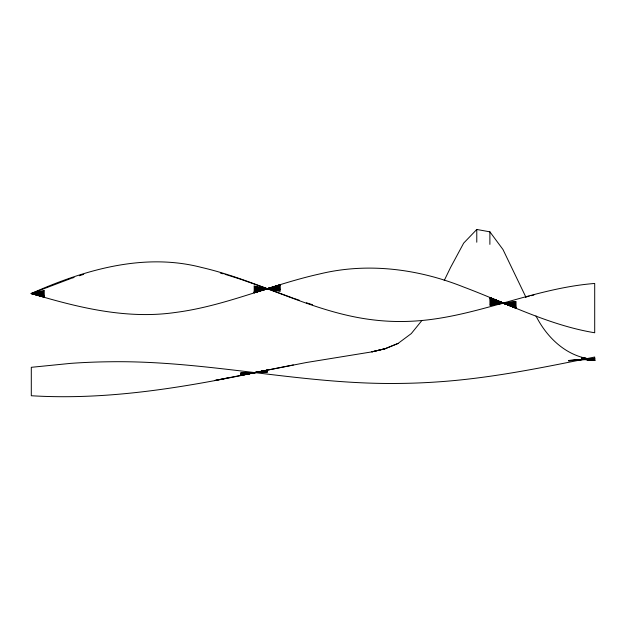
<?xml version="1.0" encoding="UTF-8"?>
<svg xmlns="http://www.w3.org/2000/svg" width="626" height="626" viewBox="0 0 626 626"><rect width="100%" height="100%" fill="white"/><g stroke="black" fill="none" stroke-linecap="round" stroke-linejoin="round"><path stroke-width="0.94" d="M444.233 280.518L450.571 267.459L463.678 243.107L476.777 229.468L489.884 231.831L502.983 249.524L525.91 297.178M421.987 320.395L411.266 333.603L398.167 343.345L385.06 348.745L371.961 351.859L306.45 362.501L240.94 375.334L267.145 370.162C189.686 386.453 110.794 400.601 31.3 395.742L31.3 367.313L70.605 363.377A647.957 647.957 0 0 1 109.918 361.765C206.588 360.263 301.505 384.708 398.167 383.441A647.793 647.793 0 0 0 437.472 381.915C490.518 378.354 542.703 367.595 594.7 357.031L594.7 360.443L582.532 359.019L594.7 360.286L591.891 359.59M385.06 348.745L371.961 351.812L385.06 348.745L398.167 343.455M70.605 278.593L31.3 293.5C77.812 307.499 126.562 319.573 175.429 312.46C225.047 306.083 270.964 284.767 319.55 273.985C367.532 262.255 418.191 268.851 463.678 287.044C506.95 303.274 548.666 325.176 594.7 332.766L594.7 283.461C532.037 288.328 474.226 318.305 411.266 321.248A225.172 225.172 0 0 1 371.961 319.73C312.374 312.374 259.641 280.839 201.627 267.466C143.737 252.372 84.275 269.955 31.3 293.5L44.399 297.193L31.3 293.5L44.399 290.362M71.481 278.312L74.103 277.459M79.346 275.753L83.712 274.329M280.245 284.752L254.039 292.874L280.245 284.681M254.039 292.624L280.245 284.932M254.039 292.483L280.245 285.065M280.245 286.199L254.039 291.974L280.245 285.558L254.039 292.178L279.306 285.597M525.449 297.139L529.189 296.161M531.059 295.707L533.868 295.018M254.039 291.317L267.145 288.735L280.245 286.966M240.94 375.334L293.344 364.942M227.833 377.979L214.734 380.483L240.94 375.365M267.145 370.263L240.94 375.193L266.207 370.514M240.94 375.248L266.207 370.396M44.399 291.215L31.3 293.5L44.399 296.935M263.397 289.314L280.245 287.827L254.039 289.65M240.94 374.833L267.145 370.584M267.145 288.711L254.039 290.534L267.145 288.727L280.245 288.743L267.145 288.68L254.039 287.764L267.145 288.696L254.039 288.719L267.145 288.703L263.397 288.805M44.399 292.131L31.3 293.5L44.399 296.794M581.601 359.527L594.7 358.894L568.494 360.834L594.7 358.307L581.601 359.598L594.7 359.191L581.601 359.504L593.761 359.833L589.082 359.637L594.7 360.443L589.082 359.598M248.428 373.166L256.848 372.407M44.399 293.078L31.3 293.5L36.918 294.783M44.399 294.001L31.3 293.5L44.399 296.301M254.039 285.965L267.145 288.672L280.245 289.674L267.145 288.672L254.039 286.833L280.245 290.581M594.7 360.286L581.601 359.175L593.761 360.036L581.601 359.332L594.7 359.48L581.601 359.332L594.7 359.989L581.601 359.293L594.7 360.169L581.601 359.097L594.7 360.286L591.891 359.645L594.7 360.263L589.082 359.645L594.7 360.326L590.021 359.606M495.995 300.159L516.082 308.008L489.884 297.906L516.082 307.875L502.983 302.914L489.884 301.716L516.082 304.244L502.983 302.992L489.884 302.679L516.082 303.32L502.983 303.015L489.884 303.618L516.082 302.421L502.983 303.039L489.884 304.494L516.082 301.591L489.884 305.269L502.983 303.054L516.082 305.144L489.884 300.77L502.983 302.968L516.082 305.997L489.884 299.877L516.082 306.756L489.884 299.087L516.082 307.389L489.884 298.414L505.605 303.837M44.399 294.869L31.3 293.5L35.04 294.189M35.04 293.977L31.3 293.5L44.399 295.652M590.021 359.621L594.7 360.326M241.808 279.665L267.145 288.641L280.245 291.426M588.15 358.721C564.629 354.692 546.396 336.631 535.981 315.942M220.344 273.03L223.153 273.836M225.024 274.368L227.833 275.166M228.709 275.448L240.94 279.36M306.45 302.765L312.562 304.737M293.344 298.203L299.463 300.331M292.475 297.89L267.145 288.641M502.983 302.898L516.082 308.188L489.884 297.577L516.082 308.258M489.884 231.831L489.884 244.383M476.777 229.468L476.777 242.223M267.145 370.404L240.94 375.037L267.145 370.404M242.81 374.606L240.94 374.919L242.81 374.606M259.657 371.774L244.68 374.285L259.657 371.766M266.207 370.662L261.527 371.461L266.207 370.662M259.657 371.852L247.489 373.691L259.657 371.852M263.397 371.281L261.527 371.57L263.397 371.281M267.145 370.803L240.94 374.591L267.145 370.803M254.039 372.673L247.489 373.558L267.145 371.32L240.94 374.019L254.039 372.681L240.94 372.697L267.145 372.204L240.94 373.026L254.039 372.634M267.145 371.046L240.94 374.317L267.145 371.046M267.145 371.601L240.94 373.699L267.145 371.601M594.7 358.596L568.494 360.506L594.7 358.596M267.145 371.907L240.94 373.37L267.145 371.907M587.211 359.426L581.601 358.784L587.211 359.441M587.211 359.332L585.341 359.066L587.211 359.347M587.211 359.183L581.601 358.346L587.211 359.191M588.15 358.831L581.601 357.415L588.15 358.839"/></g></svg>
